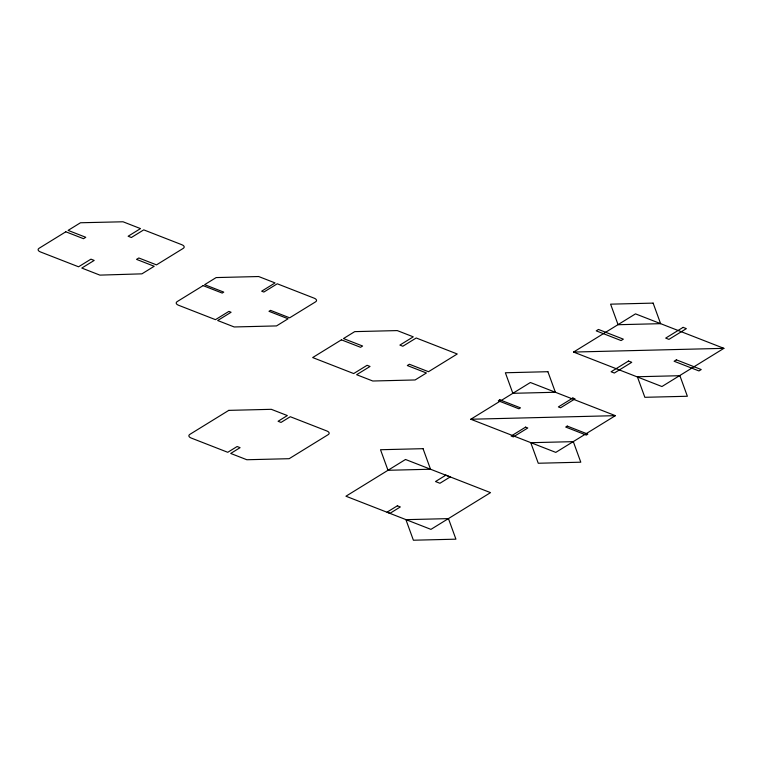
<?xml version="1.0" encoding="UTF-8"?>
<svg xmlns="http://www.w3.org/2000/svg" width="762" height="762" viewBox="0 0 762 762"><rect width="100%" height="100%" fill="white"/><g stroke="black" fill="none" stroke-linecap="round" stroke-linejoin="round"><path stroke-width="1.14" d="M573.548 352.063L635.508 313.868L723.9 348.339L661.94 386.534L573.548 352.063L723.9 348.339M470.792 419.243L530.381 382.505L615.382 415.661L555.793 452.39L470.792 419.243L615.382 415.661M65.818 231.791L39.081 248.279A5.41 2.543 4.3 0 0 40.396 251.917L78.553 266.795L90.945 259.156L94.193 260.423L81.791 268.062L99.889 275.12L141.923 273.844L154.21 266.271L136.531 259.375L138.808 257.975L156.486 264.871L183.232 248.383A5.41 2.543 4.3 0 0 181.908 244.745L143.751 229.867L131.359 237.506L128.121 236.239L140.513 228.6L123.025 221.78L80.477 222.761L68.094 230.391L85.773 237.287L83.506 238.687L65.818 231.791M203.102 285.626L177.175 301.6A5.41 2.543 4.3 0 0 178.499 305.238L215.475 319.659L228.876 311.391L231.086 312.258L217.684 320.516L234.201 326.965L276.52 325.917L288.103 318.773L268.986 311.315L270.529 310.363L289.646 317.821L315.573 301.847A5.41 2.543 4.3 0 0 314.249 298.209L277.273 283.788L263.871 292.046L261.661 291.189L275.063 282.921L258.661 276.53L216.141 277.578L204.645 284.664L223.761 292.122L222.218 293.075L203.102 285.626M341.424 339.833L312.668 357.559L353.692 373.561L367.094 365.303L370.037 366.455L356.635 374.714L372.789 381.01L415.109 379.962L426.425 372.989L407.308 365.531L409.375 364.255L428.492 371.713L457.248 353.987L416.223 337.985L402.822 346.243L399.879 345.091L413.271 336.833L397.25 330.584L354.721 331.632L343.491 338.557L362.607 346.015L360.54 347.291L341.424 339.833M228.79 410.366L189.824 434.388A5.41 2.543 4.3 0 0 191.148 438.017L227.752 452.295L237.144 446.513L240.087 447.665L230.705 453.447L246.85 459.743L289.169 458.695L328.212 434.626A5.41 2.543 4.3 0 0 326.898 430.997L290.284 416.719L281.026 422.424L278.073 421.281L287.341 415.566L271.31 409.318L228.79 410.366M598.484 329.46L596.217 330.86L621.078 340.557L623.345 339.157L598.484 329.46M499.862 399.812L498.31 400.764L518.932 408.803L520.475 407.851L499.862 399.812M405.517 459.476L345.938 496.214L430.94 529.371L490.518 492.633L405.517 459.476M628.517 361.026L611.095 371.77L614.334 373.028L631.755 362.293L628.517 361.026M683.114 327.365L665.693 338.109L668.931 339.376L686.362 328.632L683.114 327.365M445.837 475.174L435.512 481.546L439.931 483.27L450.256 476.898L445.837 475.174M397.383 505.797L387.048 512.159L390.001 513.312L400.326 506.94L397.383 505.797M525.589 427.13L511.14 436.035L513.35 436.893L527.799 427.987L525.589 427.13M572.824 398.012L558.375 406.918L560.584 407.775L575.034 398.869L572.824 398.012M567.242 426.091L565.699 427.053L586.311 435.092L587.854 434.13L567.242 426.091M676.38 359.845L674.103 361.245L698.964 370.942L701.24 369.541L676.38 359.845M653.129 303.114L610.6 304.162L618.077 324.717L660.606 323.669L653.129 303.114M547.897 371.704L505.377 372.761L512.855 393.316L555.374 392.259L547.897 371.704M679.894 375.704L637.375 376.752L644.852 397.307L687.372 396.259L679.894 375.704M573.31 441.646L530.781 442.693L538.258 463.248L580.787 462.201L573.31 441.646M423.043 448.675L380.514 449.732L387.991 470.287L430.52 469.23L423.043 448.675M448.447 518.617L405.917 519.665L413.395 540.22L455.924 539.172L448.447 518.617"/></g></svg>
